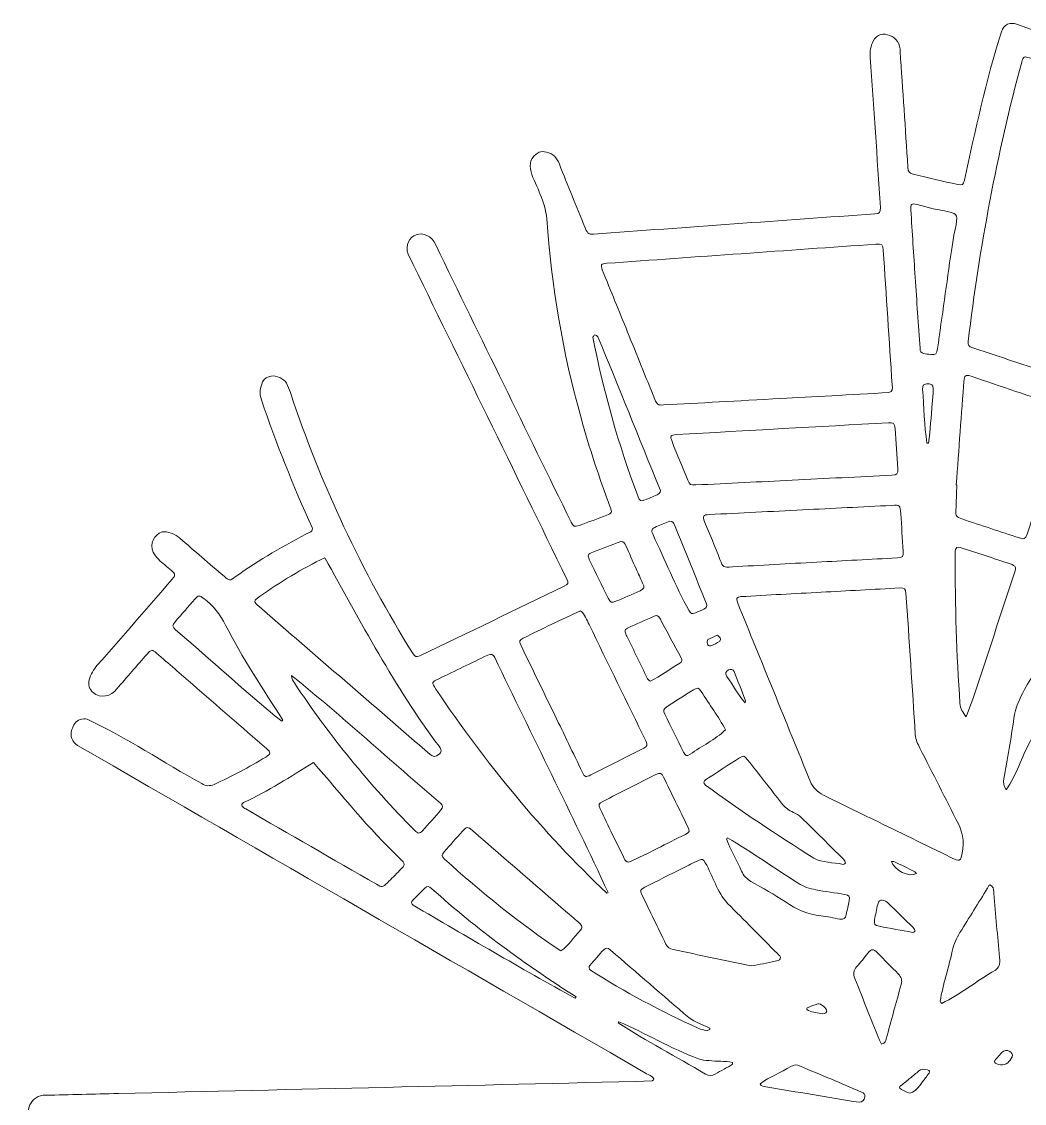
# Model space of a CAD drawing. Header units: centimetres. Extents: x 1 to 243, y -243 to -1.
# Drawn here: x 1.2 to 121.5, y -131 to -1.3 of the extents above; entities that cross this region are included whole.
import ezdxf

# ---------------------------------------------------------------- set-up
doc = ezdxf.new("R2010")
doc.units = ezdxf.units.CM
doc.header["$MEASUREMENT"] = 0
doc.layers.add('Layer 1', color=7, linetype='Continuous')

msp = doc.modelspace()

# ---------------------------------------------------------------- linework, layer by layer
at = {"layer": 'Layer 1', "lineweight": 0}
for points, knots in [([(208.93, -56.95), (211.42, -56.76), (213.86, -56.57), (216.32, -56.39), (216.35, -54.81), (216.23, -53.33), (216.14, -51.78), (216.12, -51.15), (216.44, -49.97), (216.96, -49.63), (218.3, -48.8), (219.75, -49.94), (219.74, -51.41), (220.27, -61.27), (220.67, -71.14), (221.26, -81), (223.35, -80.88), (225.42, -80.75), (227.56, -80.62), (227.46, -76.8), (227.18, -73), (227.01, -69.18), (227.02, -67.96), (227.77, -66.43), (229.22, -67.05), (230.18, -67.39), (230.57, -67.9), (230.62, -68.93), (230.9, -73.97), (231.08, -78.99), (231.41, -84.02), (231.68, -83.98), (231.91, -83.95), (232.18, -83.91), (232.09, -82.78), (232.07, -81.75), (231.94, -80.65), (231.83, -79.93), (232.09, -79.29), (232.35, -78.65), (233.26, -77.14), (235.61, -78.29), (235.51, -79.93), (236.2, -89.12), (236.83, -98.3), (237.55, -107.48), (237.61, -108.06), (237.71, -108.15), (238.27, -108.12), (238.86, -108.08), (239.45, -108.08), (240.03, -108), (240.72, -107.9), (241.32, -108.13), (241.92, -108.39), (243.46, -109.39), (242.26, -111.76), (240.52, -111.62), (222.85, -112.75), (205.18, -113.93), (187.51, -115.06), (186.94, -115.11), (186.83, -115.22), (186.74, -115.8), (186.05, -120.38), (185.38, -124.97), (184.7, -129.55), (184.6, -130.23), (184.66, -130.32), (185.34, -130.43), (188.34, -130.87), (191.33, -131.31), (194.33, -131.75), (207.34, -133.65), (220.34, -135.58), (233.35, -137.48), (235.95, -137.97), (238.68, -138), (241.19, -138.88), (242.68, -139.63), (241.63, -142.33), (240, -142), (237.1, -141.61), (234.21, -141.17), (231.32, -140.72), (230.83, -140.64), (230.59, -140.78), (230.31, -141.15), (222.72, -151.2), (215.06, -161.19), (207.47, -171.24), (213.11, -175.66), (218.88, -179.91), (224.51, -184.33), (225.51, -185.29), (224.9, -187.03), (223.87, -187.28), (223.66, -187.34), (223.41, -187.38), (223.22, -187.32), (222.6, -187.14), (222, -186.91), (221.47, -186.49), (218.67, -184.33), (215.85, -182.19), (213.04, -180.04), (212.38, -179.53), (212.34, -179.53), (211.67, -180.02), (206.41, -183.78), (201.15, -187.54), (195.9, -191.3), (195.31, -191.72), (194.87, -191.93), (195.45, -192.6), (199.03, -197.46), (202.69, -202.27), (206.23, -207.16), (206.81, -207.93), (206.56, -208.7), (206.17, -209.44), (205.61, -209.81), (205.2, -210.34), (204.71, -210.77), (203.83, -211.48), (202.52, -210.71), (201.93, -209.92), (200.21, -207.68), (198.46, -205.47), (196.74, -203.23), (196.39, -202.78), (196.03, -202.59), (195.45, -202.62), (191.04, -202.83), (186.63, -202.81), (182.22, -202.62), (180.66, -202.55), (179.09, -202.44), (177.53, -202.34), (176.84, -202.3), (176.69, -202.35), (176.39, -202.99), (174.13, -207.76), (172.05, -212.62), (170.15, -217.54), (169.89, -218.19), (169.97, -218.37), (170.62, -218.58), (173.89, -219.63), (177.19, -220.56), (180.5, -221.49), (181.92, -221.9), (183.34, -222.31), (184.77, -222.71), (185.95, -223.02), (186.05, -224.68), (185.26, -225.41), (184.88, -225.86), (184.31, -226.03), (183.66, -225.85), (181.23, -225.16), (178.79, -224.54), (176.37, -223.84), (168.6, -221.56), (160.96, -218.8), (153.43, -215.82), (152.8, -215.58), (152.66, -215.64), (152.39, -216.24), (151.93, -217.25), (151.5, -218.28), (151, -219.28), (150.17, -220.95), (149.3, -222.61), (148.42, -224.26), (148.17, -224.74), (148.09, -225.18), (148.21, -225.71), (149.13, -229.61), (150.01, -233.51), (150.95, -237.4), (151.13, -238.15), (150.92, -238.77), (150.64, -239.39), (149.59, -240.76), (147.61, -239.77), (147.42, -238.17), (145.64, -230.47), (143.83, -222.78), (142.05, -215.08), (142.03, -214.98), (142.01, -214.88), (141.98, -214.78), (141.83, -214.32), (141.71, -214.25), (141.22, -214.29), (139.78, -214.4), (138.34, -214.54), (136.9, -214.61), (129.69, -215.02), (122.48, -215.24), (115.26, -215.09), (114.75, -215.1), (114.62, -215.22), (114.6, -215.74), (114.38, -223.9), (114.58, -232.09), (115.28, -240.23), (115.34, -240.94), (115.08, -241.55), (114.79, -242.15), (114.56, -242.59), (113.82, -242.81), (113.34, -242.68), (112.17, -242.34), (111.77, -241.84), (111.66, -240.6), (110.81, -230.98), (110.66, -221.31), (111.19, -211.66), (111.22, -211.13), (111.09, -210.67), (110.83, -210.22), (106.66, -203.14), (101.09, -197.45), (94.1, -193.13), (93.58, -192.8), (93.33, -192.87), (93.06, -193.42), (86.52, -206), (82, -219.45), (78.63, -233.18), (78.18, -234.55), (76.1, -234.26), (75.6, -233.07), (75.48, -232.72), (75.41, -232.39), (75.51, -232.01), (76.05, -229.92), (76.55, -227.83), (77.09, -225.75), (77.24, -225.18), (77.24, -224.65), (77.08, -224.08), (74.69, -215.61), (69.78, -208.02), (63.36, -202.04), (62.58, -201.14), (62.35, -201.74), (61.82, -202.4), (58.03, -207.28), (54.5, -212.35), (51.15, -217.55), (50.75, -217.99), (50.26, -218.33), (49.66, -218.2), (48.77, -218.12), (47.84, -217.43), (48.04, -216.4), (49.12, -213.58), (51.22, -211.26), (52.78, -208.69), (53.2, -208.05), (53.22, -207.99), (52.8, -207.4), (48.75, -201.71), (43.77, -197.01), (37.86, -193.3), (37.29, -192.94), (37.12, -192.99), (36.83, -193.58), (35.71, -195.84), (34.68, -198.14), (33.8, -200.5), (33.52, -201.77), (31.69, -201.9), (30.89, -201.04), (30.68, -200.82), (30.47, -200.61), (30.27, -200.37), (29.92, -199.96), (29.72, -199.48), (29.69, -198.93), (28.95, -185.12), (28.17, -171.32), (27.41, -157.52), (27.2, -153.66), (27.01, -149.8), (26.77, -145.95), (26.74, -145.34), (26.63, -145.24), (26.02, -145.27), (19.38, -145.57), (12.74, -145.87), (6.1, -146.18), (4.97, -146.19), (3.45, -145.6), (3.8, -144.23), (3.85, -144.06), (3.93, -143.89), (3.97, -143.71), (4.09, -143.23), (4.39, -142.93), (4.84, -142.78), (6.07, -142.35), (7.3, -141.92), (8.53, -141.52), (9.6, -141.17), (10.67, -140.86), (11.74, -140.53), (12.32, -140.35), (12.39, -140.27), (12.37, -139.67), (12.3, -137.8), (12.26, -135.93), (12.16, -134.06), (12.11, -133.58), (12, -133.47), (11.5, -133.48), (9.18, -133.54), (6.86, -133.57), (4.54, -133.66), (3.86, -133.69), (3.25, -133.47), (2.68, -133.17), (1.22, -132.2), (2.42, -129.9), (4.1, -130.05), (7, -129.97), (9.91, -129.9), (12.82, -129.84), (34.16, -129.34), (55.5, -128.87), (76.84, -128.33), (77.56, -128.04), (76.28, -127.56), (76.05, -127.38), (53.35, -114.28), (30.63, -101.2), (7.93, -88.1), (7.25, -87.68), (7, -86.96), (7.25, -86.21), (7.43, -85.68), (7.64, -85.16), (8.25, -85), (8.51, -84.94), (8.82, -84.89), (9.07, -84.97), (13.84, -87.14), (18.22, -90.16), (22.82, -92.68), (23.33, -92.98), (23.77, -93.01), (24.31, -92.77), (26.44, -91.81), (28.5, -90.72), (30.5, -89.5), (31.13, -89.12), (31.14, -88.97), (30.58, -88.48), (27.63, -85.92), (24.68, -83.36), (21.74, -80.8), (20.3, -79.55), (18.86, -78.29), (17.41, -77.04), (16.88, -76.58), (16.75, -76.59), (16.27, -77.14), (15.06, -78.53), (13.85, -79.93), (12.63, -81.32), (11.97, -82.23), (10.66, -82.51), (9.79, -81.76), (9.37, -81.43), (9.16, -80.73), (9.32, -80.22), (9.52, -79.57), (9.84, -79.01), (10.3, -78.49), (13.3, -75.06), (16.28, -71.62), (19.27, -68.18), (19.69, -67.71), (19.68, -67.57), (19.18, -67.14), (18.67, -66.68), (18.12, -66.25), (17.62, -65.78), (17.37, -65.53), (17.13, -65.23), (16.98, -64.91), (16.54, -64), (17.11, -62.78), (18.07, -62.51), (18.65, -62.33), (19.71, -62.85), (20.19, -63.24), (21.95, -64.78), (23.73, -66.3), (25.5, -67.82), (26.14, -68.37), (26.19, -68.38), (26.85, -67.9), (29.71, -65.84), (32.75, -64.07), (35.89, -62.49), (36.09, -62.36), (36.15, -62.18), (36.06, -61.96), (33.78, -56.97), (31.75, -51.87), (29.98, -46.68), (29.7, -45.89), (29.81, -45.21), (30.13, -44.51), (30.33, -44.08), (30.74, -43.92), (31.15, -43.82), (31.71, -43.68), (32.72, -44.15), (32.98, -44.67), (33.16, -45.03), (33.32, -45.41), (33.45, -45.79), (37.1, -56.77), (42.03, -67.3), (48.17, -77.11), (48.44, -77.49), (48.56, -77.54), (48.98, -77.34), (54.77, -74.59), (60.52, -71.78), (66.29, -69.02), (66.78, -68.77), (66.83, -68.65), (66.6, -68.16), (60.3, -55.16), (53.92, -42.2), (47.59, -29.21), (46.75, -26.87), (49.85, -25.67), (50.93, -28.15), (56.29, -39.24), (61.72, -50.29), (67.14, -61.34), (67.41, -61.89), (67.51, -61.93), (68.1, -61.72), (69.21, -61.32), (70.31, -60.91), (71.41, -60.5), (72.01, -60.27), (72.06, -60.16), (71.82, -59.53), (70.5, -56.01), (69.32, -52.45), (68.32, -48.82), (66.12, -41.03), (64.8, -33.02), (64.21, -24.95), (64.12, -23.91), (63.81, -22.97), (63.42, -22.03), (62.84, -20.33), (61.13, -18.15), (63.28, -16.98), (63.57, -16.86), (63.85, -16.88), (64.17, -16.95), (64.98, -17.13), (65.42, -17.63), (65.72, -18.4), (66.71, -20.93), (67.76, -23.45), (68.78, -25.97), (69.02, -26.51), (69.14, -26.9), (69.8, -26.78), (81.05, -25.99), (92.3, -25.15), (103.56, -24.37), (104.14, -24.33), (104.26, -24.21), (104.22, -23.6), (103.83, -17.6), (103.44, -11.59), (103.01, -5.59), (102.93, -4.9), (103.09, -4.26), (103.35, -3.64), (104.22, -1.96), (106.75, -3.12), (106.59, -4.89), (106.92, -9.52), (107.21, -14.14), (107.52, -18.77), (107.56, -19.31), (107.65, -19.46), (108.16, -19.59), (109.94, -20.02), (111.71, -20.45), (113.5, -20.85), (114.06, -20.98), (114.17, -20.87), (114.3, -20.32), (115.63, -14.36), (116.86, -8.37), (118.74, -2.55), (119.04, -1.64), (119.76, -1.32), (120.65, -1.64), (126.64, -3.78), (132.63, -5.93), (138.61, -8.08), (139.62, -8.44), (139.63, -8.44), (139.98, -7.4), (140.32, -6.42), (140.61, -5.43), (140.95, -4.45), (141.38, -3.23), (141.95, -2.98), (143.2, -3.42), (143.62, -3.57), (143.95, -3.78), (144.14, -4.21), (144.28, -4.55), (144.31, -4.87), (144.19, -5.21), (143.56, -7.06), (142.96, -8.91), (142.38, -10.77), (142.23, -11.25), (142.28, -11.42), (142.7, -11.68), (151.15, -16.8), (159.6, -21.91), (168.07, -27), (168.66, -27.35), (168.8, -27.31), (169.13, -26.74), (171.34, -23.02), (173.52, -19.28), (175.73, -15.56), (176.18, -14.89), (176.86, -14.68), (177.63, -14.92), (178.18, -15.1), (178.67, -15.32), (178.83, -15.93), (178.89, -16.17), (178.93, -16.47), (178.85, -16.7), (173.6, -26.86), (167.24, -36.51), (161.55, -46.46), (161.26, -46.95), (161.28, -47.32), (161.56, -47.8), (163.44, -50.99), (165.3, -54.18), (167.16, -57.38), (169.05, -60.61), (170.93, -63.84), (172.81, -67.07), (173.32, -67.95), (173.33, -67.95), (174.25, -67.41), (184.85, -61.01), (195.94, -55.36), (206.16, -48.35), (208.2, -46.97), (210.21, -45.54), (212.25, -44.17), (213.3, -43.26), (215.31, -44.02), (215.2, -45.41), (215.11, -46.09), (214.88, -46.73), (214.23, -47.16), (212.52, -48.3), (210.85, -49.49), (209.15, -50.64), (208.68, -50.95), (208.54, -51.29), (208.59, -51.86), (208.75, -53.57), (208.79, -55.23), (208.93, -56.95)], [0, 0, 0, 0, 1, 1, 1, 2, 2, 2, 3, 3, 3, 4, 4, 4, 5, 5, 5, 6, 6, 6, 7, 7, 7, 8, 8, 8, 9, 9, 9, 10, 10, 10, 11, 11, 11, 12, 12, 12, 13, 13, 13, 14, 14, 14, 15, 15, 15, 16, 16, 16, 17, 17, 17, 18, 18, 18, 19, 19, 19, 20, 20, 20, 21, 21, 21, 22, 22, 22, 23, 23, 23, 24, 24, 24, 25, 25, 25, 26, 26, 26, 27, 27, 27, 28, 28, 28, 29, 29, 29, 30, 30, 30, 31, 31, 31, 32, 32, 32, 33, 33, 33, 34, 34, 34, 35, 35, 35, 36, 36, 36, 37, 37, 37, 38, 38, 38, 39, 39, 39, 40, 40, 40, 41, 41, 41, 42, 42, 42, 43, 43, 43, 44, 44, 44, 45, 45, 45, 46, 46, 46, 47, 47, 47, 48, 48, 48, 49, 49, 49, 50, 50, 50, 51, 51, 51, 52, 52, 52, 53, 53, 53, 54, 54, 54, 55, 55, 55, 56, 56, 56, 57, 57, 57, 58, 58, 58, 59, 59, 59, 60, 60, 60, 61, 61, 61, 62, 62, 62, 63, 63, 63, 64, 64, 64, 65, 65, 65, 66, 66, 66, 67, 67, 67, 68, 68, 68, 69, 69, 69, 70, 70, 70, 71, 71, 71, 72, 72, 72, 73, 73, 73, 74, 74, 74, 75, 75, 75, 76, 76, 76, 77, 77, 77, 78, 78, 78, 79, 79, 79, 80, 80, 80, 81, 81, 81, 82, 82, 82, 83, 83, 83, 84, 84, 84, 85, 85, 85, 86, 86, 86, 87, 87, 87, 88, 88, 88, 89, 89, 89, 90, 90, 90, 91, 91, 91, 92, 92, 92, 93, 93, 93, 94, 94, 94, 95, 95, 95, 96, 96, 96, 97, 97, 97, 98, 98, 98, 99, 99, 99, 100, 100, 100, 101, 101, 101, 102, 102, 102, 103, 103, 103, 104, 104, 104, 105, 105, 105, 106, 106, 106, 107, 107, 107, 108, 108, 108, 109, 109, 109, 110, 110, 110, 111, 111, 111, 112, 112, 112, 113, 113, 113, 114, 114, 114, 115, 115, 115, 116, 116, 116, 117, 117, 117, 118, 118, 118, 119, 119, 119, 120, 120, 120, 121, 121, 121, 122, 122, 122, 123, 123, 123, 124, 124, 124, 125, 125, 125, 126, 126, 126, 127, 127, 127, 128, 128, 128, 129, 129, 129, 130, 130, 130, 131, 131, 131, 132, 132, 132, 133, 133, 133, 134, 134, 134, 135, 135, 135, 136, 136, 136, 137, 137, 137, 138, 138, 138, 139, 139, 139, 140, 140, 140, 141, 141, 141, 142, 142, 142, 143, 143, 143, 144, 144, 144, 145, 145, 145, 146, 146, 146, 147, 147, 147, 148, 148, 148, 149, 149, 149, 150, 150, 150, 151, 151, 151, 152, 152, 152, 153, 153, 153, 154, 154, 154, 155, 155, 155, 156, 156, 156, 157, 157, 157, 158, 158, 158, 159, 159, 159, 160, 160, 160, 161, 161, 161, 162, 162, 162, 163, 163, 163, 164, 164, 164, 165, 165, 165, 166, 166, 166, 167, 167, 167, 168, 168, 168, 169, 169, 169, 170, 170, 170, 171, 171, 171, 172, 172, 172, 173, 173, 173, 174, 174, 174, 175, 175, 175, 176, 176, 176, 177, 177, 177, 178, 178, 178, 179, 179, 179, 180, 180, 180, 181, 181, 181, 182, 182, 182, 183, 183, 183, 184, 184, 184, 185, 185, 185, 186, 186, 186, 187, 187, 187, 188, 188, 188, 189, 189, 189, 190, 190, 190, 191, 191, 191, 192, 192, 192, 193, 193, 193, 194, 194, 194, 195, 195, 195, 196, 196, 196, 197, 197, 197, 197]), ([(114.75, -39.65), (114.73, -40.13), (114.82, -40.25), (115.3, -40.41), (119.23, -41.72), (123.16, -43.05), (127.09, -44.34), (127.65, -44.52), (127.81, -44.45), (128.01, -43.89), (129.7, -38.65), (131.44, -33.44), (133.16, -28.21), (134.85, -22.91), (136.67, -17.66), (138.35, -12.35), (138.56, -11.66), (138.5, -11.55), (137.83, -11.31), (132.6, -9.43), (127.36, -7.55), (122.12, -5.67), (121.49, -5.44), (121.35, -5.5), (121.17, -6.16), (118.21, -17.14), (116.11, -28.37), (114.75, -39.65)], [0, 0, 0, 0, 1, 1, 1, 2, 2, 2, 3, 3, 3, 4, 4, 4, 5, 5, 5, 6, 6, 6, 7, 7, 7, 8, 8, 8, 9, 9, 9, 9]), ([(108.4, -31.97), (108.4, -31.97), (108.4, -31.97), (108.4, -31.97), (108.59, -34.81), (108.76, -37.65), (108.98, -40.49), (108.94, -41.26), (109.71, -41.14), (110.26, -41.22), (110.91, -41.25), (110.99, -41.18), (111.08, -40.55), (111.63, -36.62), (112.17, -32.7), (112.74, -28.78), (113.59, -22.86), (114.57, -24.99), (108.62, -23.25), (107.94, -23.08), (107.84, -23.17), (107.87, -23.88), (108.04, -26.58), (108.22, -29.28), (108.4, -31.97)], [0, 0, 0, 0, 1, 1, 1, 2, 2, 2, 3, 3, 3, 4, 4, 4, 5, 5, 5, 6, 6, 6, 7, 7, 7, 8, 8, 8, 8]), ([(92.3, -46.5), (95.88, -46.28), (100.71, -46.09), (105.24, -45.77), (105.71, -45.7), (105.7, -45.3), (105.64, -44.91), (105.28, -39.51), (104.93, -34.12), (104.57, -28.73), (104.52, -28.03), (104.41, -27.95), (103.69, -28), (92.92, -28.75), (82.16, -29.52), (71.4, -30.29), (70.72, -30.34), (70.63, -30.49), (70.87, -31.09), (71.87, -33.58), (72.89, -36.06), (73.9, -38.54), (74.99, -41.23), (76.08, -43.92), (77.17, -46.61), (77.43, -47.24), (77.55, -47.32), (78.22, -47.28), (82.58, -47.04), (86.94, -46.8), (92.3, -46.5)], [0, 0, 0, 0, 1, 1, 1, 2, 2, 2, 3, 3, 3, 4, 4, 4, 5, 5, 5, 6, 6, 6, 7, 7, 7, 8, 8, 8, 9, 9, 9, 10, 10, 10, 10]), ([(69.75, -39.13), (70.99, -45.66), (72.83, -52.05), (75.15, -58.28), (75.34, -58.81), (75.47, -58.86), (75.97, -58.66), (76.46, -58.47), (76.94, -58.27), (77.43, -58.05), (77.89, -57.84), (77.93, -57.73), (77.73, -57.24), (75.22, -51.21), (72.88, -45.11), (70.32, -39.09), (70.27, -38.98), (70.09, -38.88), (69.96, -38.87), (69.89, -38.87), (69.8, -39.06), (69.75, -39.13)], [0, 0, 0, 0, 1, 1, 1, 2, 2, 2, 3, 3, 3, 4, 4, 4, 5, 5, 5, 6, 6, 6, 7, 7, 7, 7]), ([(113.32, -56.83), (113.34, -56.84), (113.37, -56.84), (113.4, -56.84), (113.36, -57.86), (113.31, -58.87), (113.28, -59.89), (113.26, -60.63), (113.33, -60.72), (114.01, -60.95), (116.3, -61.71), (118.6, -62.47), (120.89, -63.23), (121.45, -63.42), (121.61, -63.34), (121.81, -62.79), (123.34, -58.19), (124.81, -53.57), (126.37, -48.97), (126.61, -48.12), (126.91, -47.67), (125.82, -47.4), (122.24, -46.26), (118.68, -45.05), (115.13, -43.83), (114.73, -43.68), (114.31, -43.65), (114.27, -44.19), (113.92, -48.4), (113.64, -52.62), (113.32, -56.83)], [0, 0, 0, 0, 1, 1, 1, 2, 2, 2, 3, 3, 3, 4, 4, 4, 5, 5, 5, 6, 6, 6, 7, 7, 7, 8, 8, 8, 9, 9, 9, 10, 10, 10, 10]), ([(109.81, -51.87), (109.87, -51.86), (109.92, -51.86), (109.98, -51.86), (110.26, -50.28), (110.27, -48.66), (110.44, -47.07), (110.48, -46.48), (110.56, -45.9), (110.57, -45.31), (110.58, -44.87), (110.31, -44.71), (109.75, -44.76), (109.37, -44.79), (109.27, -44.92), (109.29, -45.38), (109.48, -47.53), (109.46, -49.73), (109.81, -51.87)], [0, 0, 0, 0, 1, 1, 1, 2, 2, 2, 3, 3, 3, 4, 4, 4, 5, 5, 5, 6, 6, 6, 6]), ([(93.66, -56.3), (93.66, -56.3), (93.66, -56.29), (93.66, -56.29), (97.64, -56.09), (101.62, -55.91), (105.59, -55.7), (106.26, -55.66), (106.34, -55.57), (106.3, -54.92), (106.2, -53.32), (106.09, -51.72), (105.98, -50.12), (105.93, -49.48), (105.82, -49.38), (105.19, -49.42), (96.71, -49.88), (88.23, -50.35), (79.75, -50.83), (79.05, -50.87), (78.97, -51), (79.23, -51.66), (79.85, -53.21), (80.48, -54.75), (81.12, -56.28), (81.36, -56.86), (81.44, -56.9), (82.1, -56.87), (85.95, -56.68), (89.81, -56.49), (93.66, -56.3)], [0, 0, 0, 0, 1, 1, 1, 2, 2, 2, 3, 3, 3, 4, 4, 4, 5, 5, 5, 6, 6, 6, 7, 7, 7, 8, 8, 8, 9, 9, 9, 10, 10, 10, 10]), ([(94.9, -59.86), (94.9, -59.86), (94.9, -59.86), (94.9, -59.86), (91.16, -60.05), (87.43, -60.23), (83.69, -60.42), (82.95, -60.45), (82.86, -60.6), (83.14, -61.28), (83.76, -62.78), (84.38, -64.28), (84.98, -65.79), (85.37, -66.77), (85.35, -66.75), (86.47, -66.69), (89.84, -66.5), (93.21, -66.31), (96.58, -66.13), (99.8, -65.95), (103.03, -65.79), (106.26, -65.61), (106.89, -65.58), (107, -65.45), (106.96, -64.83), (106.86, -63.33), (106.76, -61.83), (106.67, -60.33), (106.61, -59.3), (106.57, -59.27), (105.56, -59.32), (102, -59.5), (98.45, -59.68), (94.9, -59.86)], [0, 0, 0, 0, 1, 1, 1, 2, 2, 2, 3, 3, 3, 4, 4, 4, 5, 5, 5, 6, 6, 6, 7, 7, 7, 8, 8, 8, 9, 9, 9, 10, 10, 10, 11, 11, 11, 11]), ([(78.98, -61.23), (78.45, -61.39), (77.9, -61.66), (77.38, -61.87), (76.76, -62.12), (76.68, -62.26), (76.96, -62.87), (78.39, -65.88), (79.66, -68.97), (81.24, -71.9), (81.46, -72.31), (81.61, -72.36), (82.03, -72.2), (82.37, -72.07), (82.71, -71.92), (83.04, -71.76), (83.42, -71.58), (83.47, -71.43), (83.34, -71.03), (82.06, -67.92), (80.81, -64.78), (79.54, -61.66), (79.44, -61.43), (79.33, -61.22), (78.98, -61.23)], [0, 0, 0, 0, 1, 1, 1, 2, 2, 2, 3, 3, 3, 4, 4, 4, 5, 5, 5, 6, 6, 6, 7, 7, 7, 8, 8, 8, 8]), ([(119.32, -93.41), (120.53, -91.64), (121.17, -89.53), (122.17, -87.63), (123.27, -85.5), (124.05, -83.15), (125.37, -81.16), (130.01, -76.33), (134.68, -71.51), (139.34, -66.68), (139.9, -66.1), (139.9, -66.01), (139.35, -65.45), (138.43, -64.53), (137.52, -63.6), (136.59, -62.69), (136.25, -62.34), (136.07, -62.34), (135.71, -62.66), (130.11, -68.23), (125.39, -74.52), (121.52, -81.4), (120.9, -82.49), (120.42, -83.59), (120.24, -84.85), (119.9, -87.28), (119.45, -89.7), (119.04, -92.12), (118.97, -92.53), (118.96, -92.93), (119.32, -93.41)], [0, 0, 0, 0, 1, 1, 1, 2, 2, 2, 3, 3, 3, 4, 4, 4, 5, 5, 5, 6, 6, 6, 7, 7, 7, 8, 8, 8, 9, 9, 9, 10, 10, 10, 10]), ([(73.09, -63.66), (71.97, -64.05), (70.83, -64.5), (69.72, -64.92), (69.11, -65.15), (69.06, -65.27), (69.35, -65.87), (70.09, -67.4), (70.84, -68.93), (71.59, -70.46), (71.85, -70.99), (71.98, -71.04), (72.5, -70.82), (73.47, -70.41), (74.43, -69.98), (75.4, -69.55), (75.92, -69.31), (75.95, -69.19), (75.7, -68.65), (75.45, -68.07), (75.18, -67.5), (74.92, -66.93), (74.51, -66), (74.1, -65.07), (73.69, -64.14), (73.58, -63.9), (73.48, -63.64), (73.09, -63.66)], [0, 0, 0, 0, 1, 1, 1, 2, 2, 2, 3, 3, 3, 4, 4, 4, 5, 5, 5, 6, 6, 6, 7, 7, 7, 8, 8, 8, 9, 9, 9, 9]), ([(114.51, -84.68), (116.67, -79), (118.31, -73.15), (120.31, -67.41), (120.55, -66.7), (120.5, -66.58), (119.79, -66.34), (117.79, -65.68), (115.8, -64.98), (113.78, -64.38), (113.1, -64.13), (113.2, -64.94), (113.19, -65.37), (113.18, -71.28), (113.35, -77.18), (113.77, -83.08), (113.82, -83.66), (114.07, -84.14), (114.51, -84.68)], [0, 0, 0, 0, 1, 1, 1, 2, 2, 2, 3, 3, 3, 4, 4, 4, 5, 5, 5, 6, 6, 6, 6]), ([(37.58, -65.59), (34.83, -66.9), (32.26, -68.52), (29.75, -70.25), (29.01, -70.77), (29.01, -70.86), (29.7, -71.46), (36.55, -77.37), (43.39, -83.28), (50.23, -89.2), (50.47, -89.4), (50.7, -89.5), (51, -89.35), (51.6, -89.06), (51.68, -88.77), (51.29, -88.2), (45.97, -81.12), (41.87, -73.24), (37.58, -65.59)], [0, 0, 0, 0, 1, 1, 1, 2, 2, 2, 3, 3, 3, 4, 4, 4, 5, 5, 5, 6, 6, 6, 6]), ([(97.12, -69.73), (97.12, -69.73), (97.12, -69.73), (97.12, -69.73), (93.91, -69.9), (90.7, -70.08), (87.5, -70.26), (86.99, -70.29), (86.88, -70.46), (87.07, -70.92), (89.97, -78.07), (92.89, -85.22), (95.79, -92.37), (96.1, -93.14), (96.67, -93.69), (97.4, -94.06), (99.56, -95.13), (101.73, -96.18), (103.9, -97.24), (107.03, -98.75), (110.12, -100.31), (113.26, -101.8), (113.63, -101.96), (113.81, -101.88), (113.9, -101.52), (114.27, -100.14), (114.26, -98.8), (113.58, -97.5), (112.03, -94.48), (110.51, -91.45), (108.96, -88.43), (108.71, -87.92), (108.45, -87.42), (108.41, -86.83), (108.05, -81.17), (107.68, -75.51), (107.29, -69.85), (107.25, -69.3), (107.12, -69.19), (106.56, -69.22), (103.41, -69.39), (100.26, -69.56), (97.12, -69.73)], [0, 0, 0, 0, 1, 1, 1, 2, 2, 2, 3, 3, 3, 4, 4, 4, 5, 5, 5, 6, 6, 6, 7, 7, 7, 8, 8, 8, 9, 9, 9, 10, 10, 10, 11, 11, 11, 12, 12, 12, 13, 13, 13, 14, 14, 14, 14]), ([(32.41, -85.2), (32.46, -85.16), (32.51, -85.12), (32.56, -85.07), (30.17, -81.34), (27.69, -77.65), (25.69, -73.68), (25.03, -72.4), (24.19, -71.34), (23.06, -70.47), (22.54, -70.09), (22.43, -70.07), (22, -70.56), (21.21, -71.46), (20.42, -72.37), (19.64, -73.27), (19.27, -73.7), (19.28, -73.86), (19.69, -74.24), (23.95, -77.87), (28.07, -81.68), (32.41, -85.2)], [0, 0, 0, 0, 1, 1, 1, 2, 2, 2, 3, 3, 3, 4, 4, 4, 5, 5, 5, 6, 6, 6, 7, 7, 7, 7]), ([(68.26, -71.97), (65.93, -73), (63.67, -74.12), (61.39, -75.24), (60.93, -75.47), (60.88, -75.6), (61.08, -76.05), (62.44, -78.86), (63.81, -81.67), (65.18, -84.49), (66.27, -86.75), (67.37, -89.02), (68.47, -91.28), (68.78, -91.92), (68.85, -91.94), (69.49, -91.63), (71.61, -90.56), (73.74, -89.5), (75.85, -88.42), (76.26, -88.2), (76.3, -88.06), (76.12, -87.63), (73.85, -82.96), (71.55, -78.3), (69.29, -73.62), (68.99, -73.05), (68.79, -72.39), (68.26, -71.97)], [0, 0, 0, 0, 1, 1, 1, 2, 2, 2, 3, 3, 3, 4, 4, 4, 5, 5, 5, 6, 6, 6, 7, 7, 7, 8, 8, 8, 9, 9, 9, 9]), ([(76.61, -80.41), (77.86, -79.8), (78.95, -78.96), (80.15, -78.25), (80.42, -78.08), (80.47, -77.85), (80.32, -77.58), (79.47, -76.05), (78.66, -74.5), (77.83, -72.97), (77.59, -72.52), (77.46, -72.45), (77.07, -72.62), (76.01, -73.08), (74.95, -73.55), (73.91, -74.04), (73.41, -74.22), (73.63, -74.67), (73.81, -75.01), (74.65, -76.71), (75.46, -78.41), (76.3, -80.1), (76.37, -80.23), (76.51, -80.31), (76.61, -80.41)], [0, 0, 0, 0, 1, 1, 1, 2, 2, 2, 3, 3, 3, 4, 4, 4, 5, 5, 5, 6, 6, 6, 7, 7, 7, 8, 8, 8, 8]), ([(84.68, -74.89), (84.27, -75.07), (83.89, -75.22), (83.54, -75.41), (83.29, -75.62), (83.48, -76.3), (83.88, -76.16), (84.25, -76.02), (84.61, -75.82), (84.95, -75.61), (85.18, -75.33), (84.94, -75.08), (84.68, -74.89)], [0, 0, 0, 0, 1, 1, 1, 2, 2, 2, 3, 3, 3, 4, 4, 4, 4]), ([(71.43, -105.82), (71.47, -105.79), (71.51, -105.76), (71.56, -105.73), (67.16, -96.29), (62.48, -86.96), (57.96, -77.57), (57.74, -77.15), (57.58, -77.09), (57.12, -77.28), (55.16, -78.22), (53.21, -79.17), (51.25, -80.11), (50.39, -80.52), (50.38, -80.55), (50.9, -81.34), (56.85, -90.2), (63.67, -98.51), (71.43, -105.82)], [0, 0, 0, 0, 1, 1, 1, 2, 2, 2, 3, 3, 3, 4, 4, 4, 5, 5, 5, 6, 6, 6, 6]), ([(88.02, -82.98), (88.02, -82.79), (88.04, -82.7), (88.01, -82.64), (87.57, -81.51), (87.13, -80.37), (86.67, -79.25), (86.54, -78.95), (86.31, -78.91), (86.01, -79.05), (85.65, -79.22), (85.57, -79.44), (85.82, -79.84), (86.57, -80.9), (87.09, -82.04), (88.02, -82.98)], [0, 0, 0, 0, 1, 1, 1, 2, 2, 2, 3, 3, 3, 4, 4, 4, 5, 5, 5, 5]), ([(33.6, -79.72), (33.56, -80.16), (33.78, -80.36), (33.93, -80.59), (38.14, -86.94), (42.97, -92.87), (48.34, -98.27), (48.77, -98.7), (48.94, -98.72), (49.29, -98.33), (50.04, -97.51), (50.78, -96.67), (51.52, -95.83), (51.8, -95.51), (51.78, -95.35), (51.49, -95.05), (45.49, -89.97), (39.71, -84.65), (33.6, -79.72)], [0, 0, 0, 0, 1, 1, 1, 2, 2, 2, 3, 3, 3, 4, 4, 4, 5, 5, 5, 6, 6, 6, 6]), ([(85.65, -86.23), (84.79, -84.62), (83.7, -83.18), (82.74, -81.63), (82.43, -81.16), (82.3, -81.11), (81.8, -81.42), (80.74, -82.09), (79.68, -82.77), (78.62, -83.46), (78.17, -83.75), (78.14, -83.88), (78.37, -84.36), (79.11, -85.88), (79.86, -87.39), (80.59, -88.9), (80.82, -89.35), (81, -89.42), (81.41, -89.16), (82.8, -88.16), (84.42, -87.42), (85.65, -86.23)], [0, 0, 0, 0, 1, 1, 1, 2, 2, 2, 3, 3, 3, 4, 4, 4, 5, 5, 5, 6, 6, 6, 7, 7, 7, 7]), ([(99.75, -102.36), (99.81, -102.33), (100.03, -102.29), (100.03, -102.23), (100.03, -102.08), (99.94, -101.85), (99.8, -101.74), (98.11, -100.07), (96.42, -98.4), (94.71, -96.74), (94.45, -96.49), (94.14, -96.28), (93.81, -96.14), (93.24, -95.88), (92.76, -95.54), (92.38, -95.04), (91.02, -93.29), (89.65, -91.55), (88.29, -89.81), (87.92, -89.33), (87.79, -89.29), (87.34, -89.58), (85.99, -90.45), (84.64, -91.32), (83.3, -92.2), (82.96, -92.42), (82.95, -92.6), (83.25, -92.87), (87.47, -95.94), (91.81, -98.84), (96.24, -101.61), (97.28, -102.2), (98.52, -102.09), (99.75, -102.36)], [0, 0, 0, 0, 1, 1, 1, 2, 2, 2, 3, 3, 3, 4, 4, 4, 5, 5, 5, 6, 6, 6, 7, 7, 7, 8, 8, 8, 9, 9, 9, 10, 10, 10, 11, 11, 11, 11]), ([(36.21, -90.13), (33.48, -91.85), (30.77, -93.57), (27.85, -94.96), (27.35, -95.2), (27.78, -95.57), (28.1, -95.72), (33.33, -98.72), (38.55, -101.74), (43.77, -104.75), (44.44, -105.13), (44.53, -105.12), (45.09, -104.57), (45.58, -104.09), (46.07, -103.6), (46.55, -103.11), (47.3, -102.36), (47.3, -102.36), (46.55, -101.62), (42.8, -98.06), (39.59, -94.01), (36.21, -90.13)], [0, 0, 0, 0, 1, 1, 1, 2, 2, 2, 3, 3, 3, 4, 4, 4, 5, 5, 5, 6, 6, 6, 7, 7, 7, 7]), ([(74.07, -102.11), (76.35, -101.08), (78.58, -99.87), (80.83, -98.77), (81.35, -98.51), (81.38, -98.41), (81.12, -97.87), (80.15, -95.87), (79.18, -93.88), (78.21, -91.9), (77.96, -91.38), (77.82, -91.34), (77.3, -91.6), (75.18, -92.66), (73.05, -93.73), (70.93, -94.81), (70.42, -95.07), (70.38, -95.19), (70.63, -95.72), (71.1, -96.73), (71.59, -97.74), (72.07, -98.74), (72.54, -99.71), (73.02, -100.68), (73.49, -101.64), (73.6, -101.86), (73.69, -102.1), (74.07, -102.11)], [0, 0, 0, 0, 1, 1, 1, 2, 2, 2, 3, 3, 3, 4, 4, 4, 5, 5, 5, 6, 6, 6, 7, 7, 7, 8, 8, 8, 9, 9, 9, 9]), ([(65.9, -112.74), (66.84, -112.09), (67.44, -111.12), (68.21, -110.31), (68.86, -109.7), (67.84, -109.24), (67.45, -108.83), (63.39, -105.33), (59.34, -101.82), (55.28, -98.31), (54.7, -97.82), (54.6, -97.83), (54.09, -98.39), (53.36, -99.21), (52.63, -100.03), (51.9, -100.85), (51.58, -101.22), (51.59, -101.37), (51.93, -101.73), (56.35, -105.69), (60.95, -109.46), (65.9, -112.74)], [0, 0, 0, 0, 1, 1, 1, 2, 2, 2, 3, 3, 3, 4, 4, 4, 5, 5, 5, 6, 6, 6, 7, 7, 7, 7]), ([(85.89, -99.2), (85.85, -99.23), (85.81, -99.27), (85.76, -99.31), (86.22, -100.65), (87.01, -101.87), (87.57, -103.18), (87.82, -103.72), (88.19, -104.1), (88.7, -104.4), (90.09, -105.2), (91.5, -105.98), (92.83, -106.87), (94.14, -107.75), (95.51, -108.36), (97.09, -108.53), (97.85, -108.61), (98.6, -108.8), (99.37, -108.93), (99.87, -109), (100.02, -108.89), (100.12, -108.38), (100.25, -107.83), (100.37, -107.27), (100.47, -106.71), (100.56, -106.19), (100.47, -106.05), (99.95, -105.97), (98.79, -105.78), (97.62, -105.62), (96.46, -105.41), (95.72, -105.28), (95.01, -105.03), (94.37, -104.62), (91.53, -102.84), (88.79, -100.87), (85.89, -99.2)], [0, 0, 0, 0, 1, 1, 1, 2, 2, 2, 3, 3, 3, 4, 4, 4, 5, 5, 5, 6, 6, 6, 7, 7, 7, 8, 8, 8, 9, 9, 9, 10, 10, 10, 11, 11, 11, 12, 12, 12, 12]), ([(88.72, -114.53), (89.69, -114.38), (90.64, -114.18), (91.6, -113.98), (91.82, -113.93), (92.14, -113.86), (92.22, -113.7), (92.38, -113.41), (92.04, -113.25), (91.87, -113.07), (89.89, -111.06), (87.9, -109.05), (85.9, -107.05), (84.63, -105.67), (84.15, -103.77), (83.22, -102.16), (82.99, -101.7), (82.86, -101.67), (82.39, -101.89), (81.77, -102.19), (81.16, -102.51), (80.54, -102.82), (79.01, -103.58), (77.48, -104.33), (75.96, -105.1), (75.42, -105.37), (75.37, -105.49), (75.62, -106), (76.57, -107.98), (77.53, -109.95), (78.49, -111.93), (78.67, -112.31), (78.95, -112.5), (79.37, -112.58), (82.49, -113.22), (85.6, -113.92), (88.72, -114.53)], [0, 0, 0, 0, 1, 1, 1, 2, 2, 2, 3, 3, 3, 4, 4, 4, 5, 5, 5, 6, 6, 6, 7, 7, 7, 8, 8, 8, 9, 9, 9, 10, 10, 10, 11, 11, 11, 12, 12, 12, 12]), ([(105.55, -102.01), (105.84, -103.07), (107.7, -103.98), (108.54, -103.47), (108.48, -103.39), (108.43, -103.29), (108.36, -103.25), (107.52, -102.83), (106.69, -102.42), (105.85, -102.02), (105.77, -101.98), (105.66, -102.01), (105.55, -102.01)], [0, 0, 0, 0, 1, 1, 1, 2, 2, 2, 3, 3, 3, 4, 4, 4, 4]), ([(67.62, -118.42), (67.66, -118.36), (67.69, -118.31), (67.73, -118.26), (61.65, -114.36), (55.8, -110.13), (50.44, -105.29), (50.06, -104.96), (49.89, -104.93), (49.6, -105.21), (49.1, -105.68), (48.62, -106.19), (48.13, -106.67), (47.93, -106.88), (47.97, -107.08), (48.17, -107.25), (54.62, -111.02), (61.07, -114.82), (67.62, -118.42)], [0, 0, 0, 0, 1, 1, 1, 2, 2, 2, 3, 3, 3, 4, 4, 4, 5, 5, 5, 6, 6, 6, 6]), ([(111.38, -118.78), (111.45, -118.87), (111.51, -118.95), (111.58, -119.03), (113.85, -117.92), (115.83, -116.31), (118.01, -115.05), (118.44, -114.78), (118.6, -114.31), (118.52, -113.55), (118.27, -110.97), (118.06, -108.42), (117.82, -105.84), (117.79, -105.57), (117.9, -105.25), (117.56, -104.95), (117.2, -104.64), (117.18, -105.04), (117.08, -105.2), (115.97, -106.97), (114.88, -108.77), (113.77, -110.53), (113.36, -111.19), (113.02, -111.9), (112.82, -112.79), (112.4, -114.84), (111.75, -116.69), (111.38, -118.78)], [0, 0, 0, 0, 1, 1, 1, 2, 2, 2, 3, 3, 3, 4, 4, 4, 5, 5, 5, 6, 6, 6, 7, 7, 7, 8, 8, 8, 9, 9, 9, 9]), ([(108.09, -110.53), (108.15, -110.5), (108.3, -110.48), (108.34, -110.4), (108.38, -110.27), (108.27, -110.04), (108.15, -109.95), (107.16, -108.98), (106.18, -108.01), (105.2, -107.04), (104.81, -106.63), (104.03, -106.38), (103.9, -107.16), (103.77, -107.77), (103.64, -108.39), (103.53, -109), (103.43, -109.54), (103.54, -109.69), (104.09, -109.79), (105.44, -110.05), (106.72, -110.26), (108.09, -110.53)], [0, 0, 0, 0, 1, 1, 1, 2, 2, 2, 3, 3, 3, 4, 4, 4, 5, 5, 5, 6, 6, 6, 7, 7, 7, 7]), ([(83.76, -122.18), (83.76, -122.12), (83.77, -122.06), (83.77, -122), (82.92, -121.61), (81.99, -121.3), (81.25, -120.74), (78.1, -118.06), (75, -115.34), (71.87, -112.65), (71.5, -112.33), (71.31, -112.3), (71.04, -112.6), (70.47, -113.2), (69.93, -113.84), (69.38, -114.47), (69.2, -114.68), (69.26, -114.89), (69.44, -115.06), (73.58, -117.68), (77.91, -119.96), (82.36, -122.01), (82.68, -122.16), (83.05, -122.22), (83.41, -122.29), (83.51, -122.31), (83.64, -122.22), (83.76, -122.18)], [0, 0, 0, 0, 1, 1, 1, 2, 2, 2, 3, 3, 3, 4, 4, 4, 5, 5, 5, 6, 6, 6, 7, 7, 7, 8, 8, 8, 9, 9, 9, 9]), ([(104.36, -123.92), (104.81, -123.81), (104.84, -123.54), (104.91, -123.3), (105.52, -121.12), (106.11, -118.94), (106.72, -116.76), (106.85, -116.29), (106.76, -115.89), (106.37, -115.5), (105.53, -114.67), (104.71, -113.81), (103.88, -112.97), (103.38, -112.47), (103.18, -112.48), (102.73, -113), (102.27, -113.55), (101.85, -114.12), (101.37, -114.65), (100.99, -115.08), (100.93, -115.52), (101.14, -116.04), (102.26, -118.66), (103.14, -121.33), (104.36, -123.92)], [0, 0, 0, 0, 1, 1, 1, 2, 2, 2, 3, 3, 3, 4, 4, 4, 5, 5, 5, 6, 6, 6, 7, 7, 7, 8, 8, 8, 8]), ([(95.43, -119.55), (95.42, -119.62), (95.42, -119.69), (95.41, -119.76), (95.91, -120.09), (96.52, -120.13), (97.08, -120.26), (97.35, -120.33), (97.74, -120.29), (97.79, -119.96), (97.81, -119.62), (97.06, -119), (96.72, -119.09), (96.28, -119.21), (95.86, -119.39), (95.43, -119.55)], [0, 0, 0, 0, 1, 1, 1, 2, 2, 2, 3, 3, 3, 4, 4, 4, 5, 5, 5, 5]), ([(86.5, -126.31), (86.49, -126.25), (86.48, -126.18), (86.47, -126.12), (85.55, -125.9), (84.59, -126.01), (83.65, -125.9), (83.23, -125.87), (82.79, -125.82), (82.41, -125.67), (79.1, -124.46), (76.07, -122.61), (72.85, -121.23), (72.82, -121.27), (72.79, -121.32), (72.77, -121.37), (76.15, -123.56), (79.76, -125.42), (83.23, -127.5), (83.64, -127.75), (84, -127.76), (84.42, -127.51), (85.1, -127.08), (85.84, -126.77), (86.5, -126.31)], [0, 0, 0, 0, 1, 1, 1, 2, 2, 2, 3, 3, 3, 4, 4, 4, 5, 5, 5, 6, 6, 6, 7, 7, 7, 8, 8, 8, 8]), ([(118.62, -126.41), (119.39, -126.48), (119.7, -125.94), (120.03, -125.46), (120.24, -124.8), (119.25, -124.41), (118.83, -124.9), (118.62, -125.09), (118.44, -125.31), (118.27, -125.53), (117.63, -126.1), (117.95, -126.23), (118.62, -126.41)], [0, 0, 0, 0, 1, 1, 1, 2, 2, 2, 3, 3, 3, 4, 4, 4, 4]), ([(89.8, -128.66), (89.96, -129.02), (90.25, -129), (90.5, -129.04), (94.22, -129.65), (97.94, -130.29), (101.67, -130.89), (102.02, -130.9), (102.28, -130.65), (102.37, -130.25), (102.44, -129.91), (102.22, -129.79), (101.96, -129.68), (100.73, -129.15), (99.5, -128.61), (98.27, -128.09), (97.06, -127.58), (95.83, -127.1), (94.63, -126.56), (94.21, -126.36), (93.87, -126.37), (93.49, -126.59), (92.27, -127.31), (90.96, -127.84), (89.8, -128.66)], [0, 0, 0, 0, 1, 1, 1, 2, 2, 2, 3, 3, 3, 4, 4, 4, 5, 5, 5, 6, 6, 6, 7, 7, 7, 8, 8, 8, 8]), ([(107.81, -127.98), (107.81, -127.98), (107.81, -127.98), (107.81, -127.98), (107.45, -128.28), (107.08, -128.58), (106.72, -128.88), (106.63, -128.95), (106.47, -129.01), (106.55, -129.18), (106.76, -129.45), (107.19, -129.53), (107.47, -129.7), (108.22, -130.18), (109.26, -128.42), (109.63, -127.97), (109.77, -127.77), (109.93, -127.58), (110.06, -127.38), (110.18, -127.19), (110.12, -127.07), (109.87, -127.01), (109.46, -126.93), (109.09, -126.85), (108.83, -127.13), (108.5, -127.43), (108.15, -127.7), (107.81, -127.98)], [0, 0, 0, 0, 1, 1, 1, 2, 2, 2, 3, 3, 3, 4, 4, 4, 5, 5, 5, 6, 6, 6, 7, 7, 7, 8, 8, 8, 9, 9, 9, 9])]:
    msp.add_open_spline(points, degree=3, knots=knots, dxfattribs=at)

doc.saveas('drawing.dxf')
